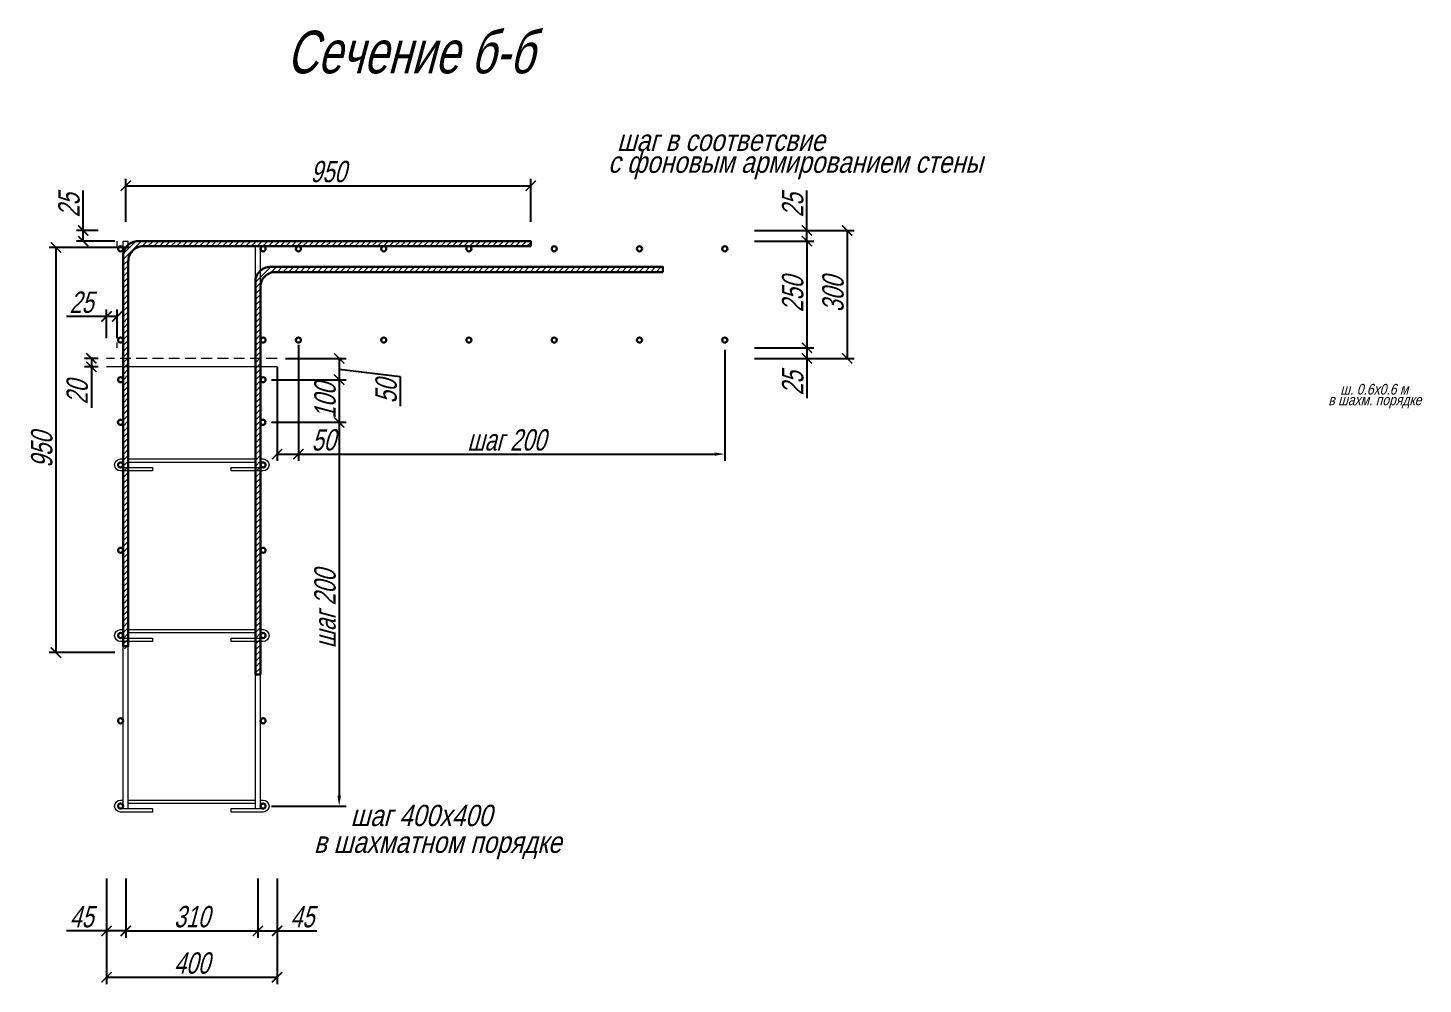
# Model space of a CAD drawing. Header units: millimetres. Extents: x 5929542 to 6152618, y 10240044 to 10382466.
# Drawn here: x 6091374 to 6094647, y 10287978 to 10290221 of the extents above; entities that cross this region are included whole.
import ezdxf

# ---------------------------------------------------------------- set-up
doc = ezdxf.new("R2010")
doc.units = ezdxf.units.MM
doc.header["$PDMODE"] = 35
doc.linetypes.add('штриховая', pattern=[19.05, 12.7, -6.35])
doc.layers.get('Defpoints').update_dxf_attribs({"color": 253})
for name, color, linetype, lineweight in [('Основная', 7, 'Continuous', 30), ('Построения', 7, 'Continuous', 13), ('Размеры', 172, 'Continuous', 13), ('Текст', 134, 'Continuous', 13), ('Штриховка', 253, 'Continuous', 13)]:
    doc.layers.add(name, color=color, linetype=linetype, lineweight=lineweight)
doc.styles.add('GOST 2.304', font='mipgost.ttf', dxfattribs={"width": 0.75, "oblique": 15})
doc.linetypes.add('зигзаг', pattern='A,0.00254,-5.08,[131,ltypeshp.shx,S=5.08,R=0,X=-5.08,Y=0],-10.16,[131,ltypeshp.shx,S=5.08,R=180,X=5.08,Y=0],-5.08', length=20.32254)
doc.dimstyles.new('1k100', dxfattribs={"dimscale": 100, "dimtxt": 2.5, "dimasz": 1.2, "dimexe": 0.8, "dimexo": 1, "dimgap": 0.4, "dimtad": 1, "dimdec": 0, "dimtxsty": 'GOST 2.304', "dimblk": 'ARCHTICK', "dimcen": 2.5, "dimadec": 0, "dimazin": 0, "dimtfac": 1, "dimtdec": 0, "dimtmove": 0, "dimatfit": 3, "dimfxl": 1.25, "dimarcsym": 0})

# ---------------------------------------------------------------- blocks, each defined once
blk = doc.blocks.new('_ArchTick')
at = {"color": 0, "linetype": 'ByBlock', "const_width": 0.15}
blk.add_lwpolyline([(-0.5, -0.5), (0.5, 0.5)], dxfattribs=at)
blk = doc.blocks.new('*D444')
at = {"layer": 'Defpoints', "color": 0, "ltscale": 20, "transparency": 16777216}
for p in [(6091603.9, 10288245.9), (6091913.9, 10288245.9), (6091913.9, 10288103.1)]:
    blk.add_point(p, dxfattribs=at)
at = {"layer": 'Размеры', "color": 0, "lineweight": -2, "ltscale": 20, "transparency": 16777216}
for p, q in [((6091603.9, 10288225.9), (6091603.9, 10288087.1)), ((6091913.9, 10288225.9), (6091913.9, 10288087.1)), ((6091603.9, 10288103.1), (6091913.9, 10288103.1))]:
    blk.add_line(p, q, dxfattribs=at)
at = {"layer": 'Размеры', "color": 0, "lineweight": -2, "ltscale": 20, "transparency": 16777216, "xscale": 24, "yscale": 24, "zscale": 24, "rotation": 180}
blk.add_blockref('_ArchTick', (6091603.9, 10288103.1), dxfattribs=at)
at = {"layer": 'Размеры', "color": 0, "lineweight": -2, "ltscale": 20, "transparency": 16777216, "xscale": 24, "yscale": 24, "zscale": 24}
blk.add_blockref('_ArchTick', (6091913.9, 10288103.1), dxfattribs=at)
at = {"layer": 'Размеры', "color": 0, "ltscale": 20, "transparency": 16777216, "insert": (6091758.9, 10288136.1), "char_height": 50, "attachment_point": 5, "style": 'GOST 2.304'}
blk.add_mtext('310', dxfattribs=at)
blk = doc.blocks.new('*U442')
at = {"layer": 'Основная', "ltscale": 50}
for centre in [(-167, 0), (167, 0)]:
    blk.add_circle(centre, 6, dxfattribs=at)
blk = doc.blocks.new('*U443')
at = {"layer": 'Построения', "color": 0, "linetype": 'ByBlock', "lineweight": -2, "transparency": 16777216}
for p in [(0, 0), (0, -200), (0, -400), (0, -600), (0, -800), (0, -1000)]:
    blk.add_blockref('*U442', p, dxfattribs=at)
blk = doc.blocks.new('*D463')
at = {"layer": 'Defpoints', "color": 0, "ltscale": 50, "transparency": 16777216}
for p in [(6092553.9, 10289850.7), (6091603.9, 10289745.9), (6092553.9, 10289745.9)]:
    blk.add_point(p, dxfattribs=at)
at = {"layer": 'Размеры', "color": 0, "lineweight": -2, "ltscale": 50, "transparency": 16777216}
for p, q in [((6091603.9, 10289765.9), (6091603.9, 10289866.7)), ((6092553.9, 10289765.9), (6092553.9, 10289866.7)), ((6091603.9, 10289850.7), (6092553.9, 10289850.7))]:
    blk.add_line(p, q, dxfattribs=at)
at = {"layer": 'Размеры', "color": 0, "lineweight": -2, "ltscale": 50, "transparency": 16777216, "xscale": 24, "yscale": 24, "zscale": 24, "rotation": 180}
blk.add_blockref('_ArchTick', (6091603.9, 10289850.7), dxfattribs=at)
at = {"layer": 'Размеры', "color": 0, "lineweight": -2, "ltscale": 50, "transparency": 16777216, "xscale": 24, "yscale": 24, "zscale": 24}
blk.add_blockref('_ArchTick', (6092553.9, 10289850.7), dxfattribs=at)
at = {"layer": 'Размеры', "color": 0, "ltscale": 50, "transparency": 16777216, "insert": (6092078.9, 10289883.7), "char_height": 50, "attachment_point": 5, "style": 'GOST 2.304'}
blk.add_mtext('950', dxfattribs=at)
blk = doc.blocks.new('*D464')
at = {"layer": 'Defpoints', "color": 0, "ltscale": 50, "transparency": 16777216}
for p in [(6091632.9, 10289705.9), (6091440.2, 10288755.9), (6091597.9, 10288755.9)]:
    blk.add_point(p, dxfattribs=at)
at = {"layer": 'Размеры', "color": 0, "lineweight": -2, "ltscale": 50, "transparency": 16777216}
for p, q in [((6091612.9, 10289705.9), (6091424.2, 10289705.9)), ((6091440.2, 10289705.9), (6091440.2, 10288755.9)), ((6091577.9, 10288755.9), (6091424.2, 10288755.9))]:
    blk.add_line(p, q, dxfattribs=at)
at = {"layer": 'Размеры', "color": 0, "lineweight": -2, "ltscale": 50, "transparency": 16777216, "xscale": 24, "yscale": 24, "zscale": 24}
for p, rotation in [((6091440.2, 10289705.9), 90), ((6091440.2, 10288755.9), 270)]:
    blk.add_blockref('_ArchTick', p, dxfattribs=dict(at, rotation=rotation))
at = {"layer": 'Размеры', "color": 0, "ltscale": 50, "transparency": 16777216, "insert": (6091407.2, 10289230.9), "char_height": 50, "attachment_point": 5, "rotation": 90, "style": 'GOST 2.304'}
blk.add_mtext('950', dxfattribs=at)
blk = doc.blocks.new('*D465')
at = {"layer": 'Defpoints', "color": 0, "ltscale": 20, "transparency": 16777216}
for p in [(6091958.9, 10289445.9), (6091925.9, 10289395.9), (6092104.5, 10289395.9)]:
    blk.add_point(p, dxfattribs=at)
at = {"layer": 'Размеры', "color": 0, "lineweight": -2, "ltscale": 20, "transparency": 16777216}
for p, q in [((6091978.9, 10289445.9), (6092120.5, 10289445.9)), ((6092104.5, 10289445.9), (6092104.5, 10289395.9)), ((6091945.9, 10289395.9), (6092120.5, 10289395.9)), ((6092104.5, 10289420.9), (6092247.8, 10289403.1)), ((6092247.8, 10289403.1), (6092247.8, 10289333.5))]:
    blk.add_line(p, q, dxfattribs=at)
at = {"layer": 'Размеры', "color": 0, "lineweight": -2, "ltscale": 20, "transparency": 16777216, "xscale": 24, "yscale": 24, "zscale": 24}
for p, rotation in [((6092104.5, 10289445.9), 90), ((6092104.5, 10289395.9), 270)]:
    blk.add_blockref('_ArchTick', p, dxfattribs=dict(at, rotation=rotation))
at = {"layer": 'Размеры', "color": 0, "ltscale": 20, "transparency": 16777216, "insert": (6092214.8, 10289368.3), "char_height": 50, "attachment_point": 5, "rotation": 90, "style": 'GOST 2.304'}
blk.add_mtext('50', dxfattribs=at)
blk = doc.blocks.new('*D445')
at = {"layer": 'Defpoints', "color": 0, "ltscale": 20, "transparency": 16777216}
for p in [(6091925.7, 10289295.9), (6091925.9, 10288395.9), (6092104.5, 10288395.9)]:
    blk.add_point(p, dxfattribs=at)
at = {"layer": 'Размеры', "color": 0, "lineweight": -2, "ltscale": 20, "transparency": 16777216}
for p, q in [((6091945.7, 10289295.9), (6092120.5, 10289295.9)), ((6092104.5, 10289295.9), (6092104.5, 10288419.9)), ((6091945.9, 10288395.9), (6092120.5, 10288395.9))]:
    blk.add_line(p, q, dxfattribs=at)
at = {"layer": 'Размеры', "color": 0, "ltscale": 20, "transparency": 16777216}
blk.add_solid([(6092100.5, 10288419.9), (6092108.5, 10288419.9), (6092104.5, 10288395.9)], dxfattribs=at)
at = {"layer": 'Размеры', "color": 0, "lineweight": -2, "ltscale": 20, "transparency": 16777216, "xscale": 24, "yscale": 24, "zscale": 24, "rotation": 90}
blk.add_blockref('_ArchTick', (6092104.5, 10289295.9), dxfattribs=at)
at = {"layer": 'Размеры', "color": 0, "ltscale": 20, "transparency": 16777216, "insert": (6092071.5, 10288857.9), "char_height": 50, "attachment_point": 5, "rotation": 90, "style": 'GOST 2.304'}
blk.add_mtext('шаг 200', dxfattribs=at)
blk = doc.blocks.new('*D466')
at = {"layer": 'Defpoints', "color": 0, "ltscale": 20, "transparency": 16777216}
for p in [(6091558.9, 10289544.3), (6091558.9, 10289472.9), (6091583.9, 10289472.9)]:
    blk.add_point(p, dxfattribs=at)
at = {"layer": 'Размеры', "color": 0, "lineweight": -2, "ltscale": 20, "transparency": 16777216}
for p, q in [((6091558.9, 10289492.9), (6091558.9, 10289560.3)), ((6091583.9, 10289492.9), (6091583.9, 10289560.3)), ((6091558.9, 10289544.3), (6091465.3, 10289544.3)), ((6091583.9, 10289544.3), (6091558.9, 10289544.3))]:
    blk.add_line(p, q, dxfattribs=at)
at = {"layer": 'Размеры', "color": 0, "lineweight": -2, "ltscale": 20, "transparency": 16777216, "xscale": 24, "yscale": 24, "zscale": 24, "rotation": 180}
blk.add_blockref('_ArchTick', (6091558.9, 10289544.3), dxfattribs=at)
at = {"layer": 'Размеры', "color": 0, "lineweight": -2, "ltscale": 20, "transparency": 16777216, "xscale": 24, "yscale": 24, "zscale": 24}
blk.add_blockref('_ArchTick', (6091583.9, 10289544.3), dxfattribs=at)
at = {"layer": 'Размеры', "color": 0, "ltscale": 20, "transparency": 16777216, "insert": (6091500.1, 10289577.3), "char_height": 50, "attachment_point": 5, "style": 'GOST 2.304'}
blk.add_mtext('25', dxfattribs=at)
blk = doc.blocks.new('*D467')
at = {"layer": 'Defpoints', "color": 0, "ltscale": 20, "transparency": 16777216}
for p in [(6091504, 10289745.9), (6091558.9, 10289745.9), (6091597.9, 10289720.9)]:
    blk.add_point(p, dxfattribs=at)
at = {"layer": 'Размеры', "color": 0, "lineweight": -2, "ltscale": 20, "transparency": 16777216}
for p, q in [((6091504, 10289745.9), (6091504, 10289839.4)), ((6091538.9, 10289745.9), (6091488, 10289745.9)), ((6091504, 10289720.9), (6091504, 10289745.9)), ((6091577.9, 10289720.9), (6091488, 10289720.9))]:
    blk.add_line(p, q, dxfattribs=at)
at = {"layer": 'Размеры', "color": 0, "lineweight": -2, "ltscale": 20, "transparency": 16777216, "xscale": 24, "yscale": 24, "zscale": 24}
for p, rotation in [((6091504, 10289745.9), 90), ((6091504, 10289720.9), 270)]:
    blk.add_blockref('_ArchTick', p, dxfattribs=dict(at, rotation=rotation))
at = {"layer": 'Размеры', "color": 0, "ltscale": 20, "transparency": 16777216, "insert": (6091471, 10289804.6), "char_height": 50, "attachment_point": 5, "rotation": 90, "style": 'GOST 2.304'}
blk.add_mtext('25', dxfattribs=at)
blk = doc.blocks.new('*D446')
at = {"layer": 'Defpoints', "color": 0, "ltscale": 20, "transparency": 16777216}
for p in [(6091558.9, 10288245.9), (6091603.9, 10288245.9), (6091558.9, 10288103.1)]:
    blk.add_point(p, dxfattribs=at)
at = {"layer": 'Размеры', "color": 0, "lineweight": -2, "ltscale": 20, "transparency": 16777216}
for p, q in [((6091558.9, 10288225.9), (6091558.9, 10288087.1)), ((6091603.9, 10288225.9), (6091603.9, 10288087.1)), ((6091558.9, 10288103.1), (6091465.3, 10288103.1)), ((6091603.9, 10288103.1), (6091558.9, 10288103.1))]:
    blk.add_line(p, q, dxfattribs=at)
at = {"layer": 'Размеры', "color": 0, "lineweight": -2, "ltscale": 20, "transparency": 16777216, "xscale": 24, "yscale": 24, "zscale": 24, "rotation": 180}
blk.add_blockref('_ArchTick', (6091558.9, 10288103.1), dxfattribs=at)
at = {"layer": 'Размеры', "color": 0, "lineweight": -2, "ltscale": 20, "transparency": 16777216, "xscale": 24, "yscale": 24, "zscale": 24}
blk.add_blockref('_ArchTick', (6091603.9, 10288103.1), dxfattribs=at)
at = {"layer": 'Размеры', "color": 0, "ltscale": 20, "transparency": 16777216, "insert": (6091500.1, 10288136.1), "char_height": 50, "attachment_point": 5, "style": 'GOST 2.304'}
blk.add_mtext('45', dxfattribs=at)
blk = doc.blocks.new('*D447')
at = {"layer": 'Defpoints', "color": 0, "ltscale": 20, "transparency": 16777216}
for p in [(6091913.9, 10288245.9), (6091958.9, 10288245.9), (6091958.9, 10288103.1)]:
    blk.add_point(p, dxfattribs=at)
at = {"layer": 'Размеры', "color": 0, "lineweight": -2, "ltscale": 20, "transparency": 16777216}
for p, q in [((6091913.9, 10288225.9), (6091913.9, 10288087.1)), ((6091958.9, 10288225.9), (6091958.9, 10288087.1)), ((6091913.9, 10288103.1), (6091958.9, 10288103.1)), ((6091958.9, 10288103.1), (6092052.4, 10288103.1))]:
    blk.add_line(p, q, dxfattribs=at)
at = {"layer": 'Размеры', "color": 0, "lineweight": -2, "ltscale": 20, "transparency": 16777216, "xscale": 24, "yscale": 24, "zscale": 24, "rotation": 180}
blk.add_blockref('_ArchTick', (6091913.9, 10288103.1), dxfattribs=at)
at = {"layer": 'Размеры', "color": 0, "lineweight": -2, "ltscale": 20, "transparency": 16777216, "xscale": 24, "yscale": 24, "zscale": 24}
blk.add_blockref('_ArchTick', (6091958.9, 10288103.1), dxfattribs=at)
at = {"layer": 'Размеры', "color": 0, "ltscale": 20, "transparency": 16777216, "insert": (6092017.7, 10288136.1), "char_height": 50, "attachment_point": 5, "style": 'GOST 2.304'}
blk.add_mtext('45', dxfattribs=at)
blk = doc.blocks.new('*D448')
at = {"layer": 'Defpoints', "color": 0, "ltscale": 20, "transparency": 16777216}
for p in [(6091558.9, 10288245.9), (6091958.9, 10288245.9), (6091958.9, 10287994.3)]:
    blk.add_point(p, dxfattribs=at)
at = {"layer": 'Размеры', "color": 0, "lineweight": -2, "ltscale": 20, "transparency": 16777216}
for p, q in [((6091558.9, 10288225.9), (6091558.9, 10287978.3)), ((6091958.9, 10288225.9), (6091958.9, 10287978.3)), ((6091558.9, 10287994.3), (6091958.9, 10287994.3))]:
    blk.add_line(p, q, dxfattribs=at)
at = {"layer": 'Размеры', "color": 0, "lineweight": -2, "ltscale": 20, "transparency": 16777216, "xscale": 24, "yscale": 24, "zscale": 24, "rotation": 180}
blk.add_blockref('_ArchTick', (6091558.9, 10287994.3), dxfattribs=at)
at = {"layer": 'Размеры', "color": 0, "lineweight": -2, "ltscale": 20, "transparency": 16777216, "xscale": 24, "yscale": 24, "zscale": 24}
blk.add_blockref('_ArchTick', (6091958.9, 10287994.3), dxfattribs=at)
at = {"layer": 'Размеры', "color": 0, "ltscale": 20, "transparency": 16777216, "insert": (6091758.9, 10288027.3), "char_height": 50, "attachment_point": 5, "style": 'GOST 2.304'}
blk.add_mtext('400', dxfattribs=at)
blk = doc.blocks.new('*D449')
at = {"layer": 'Defpoints', "color": 0, "ltscale": 20, "transparency": 16777216}
for p in [(6092008.9, 10289490.9), (6093008.9, 10289485.9), (6093008.9, 10289221.3)]:
    blk.add_point(p, dxfattribs=at)
at = {"layer": 'Размеры', "color": 0, "lineweight": -2, "ltscale": 20, "transparency": 16777216}
for p, q in [((6092008.9, 10289470.9), (6092008.9, 10289205.3)), ((6093008.9, 10289465.9), (6093008.9, 10289205.3)), ((6092008.9, 10289221.3), (6092984.9, 10289221.3))]:
    blk.add_line(p, q, dxfattribs=at)
at = {"layer": 'Размеры', "color": 0, "ltscale": 20, "transparency": 16777216}
blk.add_solid([(6092984.9, 10289225.3), (6092984.9, 10289217.3), (6093008.9, 10289221.3)], dxfattribs=at)
at = {"layer": 'Размеры', "color": 0, "lineweight": -2, "ltscale": 20, "transparency": 16777216, "xscale": 24, "yscale": 24, "zscale": 24, "rotation": 180}
blk.add_blockref('_ArchTick', (6092008.9, 10289221.3), dxfattribs=at)
at = {"layer": 'Размеры', "color": 0, "ltscale": 20, "transparency": 16777216, "insert": (6092496.9, 10289254.3), "char_height": 50, "attachment_point": 5, "style": 'GOST 2.304'}
blk.add_mtext('шаг 200\\P', dxfattribs=at)
blk = doc.blocks.new('*D450')
at = {"layer": 'Defpoints', "color": 0, "ltscale": 20, "transparency": 16777216}
for p in [(6092008.9, 10289497.9), (6091958.9, 10289445.9), (6092008.9, 10289221.3)]:
    blk.add_point(p, dxfattribs=at)
at = {"layer": 'Размеры', "color": 0, "lineweight": -2, "ltscale": 20, "transparency": 16777216}
for p, q in [((6092008.9, 10289477.9), (6092008.9, 10289205.3)), ((6091958.9, 10289425.9), (6091958.9, 10289205.3)), ((6091958.9, 10289221.3), (6092008.9, 10289221.3)), ((6092008.9, 10289221.3), (6092102.5, 10289221.3))]:
    blk.add_line(p, q, dxfattribs=at)
at = {"layer": 'Размеры', "color": 0, "lineweight": -2, "ltscale": 20, "transparency": 16777216, "xscale": 24, "yscale": 24, "zscale": 24, "rotation": 180}
blk.add_blockref('_ArchTick', (6091958.9, 10289221.3), dxfattribs=at)
at = {"layer": 'Размеры', "color": 0, "lineweight": -2, "ltscale": 20, "transparency": 16777216, "xscale": 24, "yscale": 24, "zscale": 24}
blk.add_blockref('_ArchTick', (6092008.9, 10289221.3), dxfattribs=at)
at = {"layer": 'Размеры', "color": 0, "ltscale": 20, "transparency": 16777216, "insert": (6092067.7, 10289254.3), "char_height": 50, "attachment_point": 5, "style": 'GOST 2.304'}
blk.add_mtext('50', dxfattribs=at)
blk = doc.blocks.new('*U434')
at = {"layer": 'Построения', "ltscale": 20}
for points in [[(-161, 6), (-167, 6, 1), (-167, -6), (-92, -6), (-92, -14), (-167, -14, -1), (-167, 14), (-161, 14)], [(161, 14), (167, 14, -1), (167, -14), (92, -14), (92, -6), (167, -6, 1), (167, 6), (161, 6)]]:
    blk.add_lwpolyline(points, format="xyb", dxfattribs=at)
for points in [[(-149, 14), (149, 14)], [(149, 6), (-149, 6)]]:
    blk.add_lwpolyline(points, dxfattribs=at)
blk = doc.blocks.new('*U435')
at = {"layer": 'Построения', "color": 0, "linetype": 'ByBlock', "lineweight": -2, "transparency": 16777216}
for p in [(0, 800), (0, 400), (0, 0)]:
    blk.add_blockref('*U434', p, dxfattribs=at)
blk = doc.blocks.new('*D469')
at = {"layer": 'Defpoints', "color": 0, "ltscale": 20, "transparency": 16777216}
for p in [(6093058.9, 10289745.9), (6093058.9, 10289445.9), (6093295.9, 10289445.9)]:
    blk.add_point(p, dxfattribs=at)
at = {"layer": 'Размеры', "color": 0, "lineweight": -2, "ltscale": 20, "transparency": 16777216}
for p, q in [((6093078.9, 10289745.9), (6093311.9, 10289745.9)), ((6093295.9, 10289745.9), (6093295.9, 10289445.9)), ((6093078.9, 10289445.9), (6093311.9, 10289445.9))]:
    blk.add_line(p, q, dxfattribs=at)
at = {"layer": 'Размеры', "color": 0, "lineweight": -2, "ltscale": 20, "transparency": 16777216, "xscale": 24, "yscale": 24, "zscale": 24}
for p, rotation in [((6093295.9, 10289745.9), 90), ((6093295.9, 10289445.9), 270)]:
    blk.add_blockref('_ArchTick', p, dxfattribs=dict(at, rotation=rotation))
at = {"layer": 'Размеры', "color": 0, "ltscale": 20, "transparency": 16777216, "insert": (6093262.9, 10289595.9), "char_height": 50, "attachment_point": 5, "rotation": 90, "style": 'GOST 2.304'}
blk.add_mtext('300', dxfattribs=at)
blk = doc.blocks.new('*U436')
at = {"layer": 'Основная', "ltscale": 10}
for centre in [(0, 107), (0, -107)]:
    blk.add_circle(centre, 6, dxfattribs=at)
blk = doc.blocks.new('*U437')
at = {"layer": 'Построения', "color": 0, "linetype": 'ByBlock', "lineweight": -2, "transparency": 16777216}
for p in [(0, 0), (200, 0), (400, 0), (600, 0), (800, 0), (1000, 0)]:
    blk.add_blockref('*U436', p, dxfattribs=at)
blk = doc.blocks.new('*D475')
at = {"layer": 'Defpoints', "color": 0, "ltscale": 20, "transparency": 16777216}
for p in [(6093058.9, 10289745.9), (6093201.4, 10289745.9), (6093058.9, 10289720.9)]:
    blk.add_point(p, dxfattribs=at)
at = {"layer": 'Размеры', "color": 0, "lineweight": -2, "ltscale": 20, "transparency": 16777216}
for p, q in [((6093201.4, 10289745.9), (6093201.4, 10289839.4)), ((6093078.9, 10289745.9), (6093217.4, 10289745.9)), ((6093201.4, 10289720.9), (6093201.4, 10289745.9)), ((6093078.9, 10289720.9), (6093217.4, 10289720.9))]:
    blk.add_line(p, q, dxfattribs=at)
at = {"layer": 'Размеры', "color": 0, "lineweight": -2, "ltscale": 20, "transparency": 16777216, "xscale": 24, "yscale": 24, "zscale": 24}
for p, rotation in [((6093201.4, 10289745.9), 90), ((6093201.4, 10289720.9), 270)]:
    blk.add_blockref('_ArchTick', p, dxfattribs=dict(at, rotation=rotation))
at = {"layer": 'Размеры', "color": 0, "ltscale": 20, "transparency": 16777216, "insert": (6093168.4, 10289804.6), "char_height": 50, "attachment_point": 5, "rotation": 90, "style": 'GOST 2.304'}
blk.add_mtext('25', dxfattribs=at)
blk = doc.blocks.new('*D457')
at = {"layer": 'Defpoints', "color": 0, "ltscale": 20, "transparency": 16777216}
for p in [(6093058.9, 10289720.9), (6093058.9, 10289470.9), (6093201.4, 10289470.9)]:
    blk.add_point(p, dxfattribs=at)
at = {"layer": 'Размеры', "color": 0, "lineweight": -2, "ltscale": 20, "transparency": 16777216}
for p, q in [((6093078.9, 10289720.9), (6093217.4, 10289720.9)), ((6093201.4, 10289720.9), (6093201.4, 10289470.9)), ((6093078.9, 10289470.9), (6093217.4, 10289470.9))]:
    blk.add_line(p, q, dxfattribs=at)
at = {"layer": 'Размеры', "color": 0, "lineweight": -2, "ltscale": 20, "transparency": 16777216, "xscale": 24, "yscale": 24, "zscale": 24}
for p, rotation in [((6093201.4, 10289720.9), 90), ((6093201.4, 10289470.9), 270)]:
    blk.add_blockref('_ArchTick', p, dxfattribs=dict(at, rotation=rotation))
at = {"layer": 'Размеры', "color": 0, "ltscale": 20, "transparency": 16777216, "insert": (6093168.4, 10289595.9), "char_height": 50, "attachment_point": 5, "rotation": 90, "style": 'GOST 2.304'}
blk.add_mtext('250', dxfattribs=at)
blk = doc.blocks.new('*D458')
at = {"layer": 'Defpoints', "color": 0, "ltscale": 20, "transparency": 16777216}
for p in [(6093058.9, 10289470.9), (6093058.9, 10289445.9), (6093201.4, 10289445.9)]:
    blk.add_point(p, dxfattribs=at)
at = {"layer": 'Размеры', "color": 0, "lineweight": -2, "ltscale": 20, "transparency": 16777216}
for p, q in [((6093078.9, 10289470.9), (6093217.4, 10289470.9)), ((6093201.4, 10289470.9), (6093201.4, 10289445.9)), ((6093078.9, 10289445.9), (6093217.4, 10289445.9)), ((6093201.4, 10289445.9), (6093201.4, 10289352.3))]:
    blk.add_line(p, q, dxfattribs=at)
at = {"layer": 'Размеры', "color": 0, "lineweight": -2, "ltscale": 20, "transparency": 16777216, "xscale": 24, "yscale": 24, "zscale": 24}
for p, rotation in [((6093201.4, 10289470.9), 90), ((6093201.4, 10289445.9), 270)]:
    blk.add_blockref('_ArchTick', p, dxfattribs=dict(at, rotation=rotation))
at = {"layer": 'Размеры', "color": 0, "ltscale": 20, "transparency": 16777216, "insert": (6093168.4, 10289387.1), "char_height": 50, "attachment_point": 5, "rotation": 90, "style": 'GOST 2.304'}
blk.add_mtext('25', dxfattribs=at)
blk = doc.blocks.new('*D477')
at = {"layer": 'Defpoints', "color": 0, "ltscale": 20, "transparency": 16777216}
for p in [(6091558.9, 10289445.9), (6091523.3, 10289425.9), (6091558.9, 10289425.9)]:
    blk.add_point(p, dxfattribs=at)
at = {"layer": 'Размеры', "color": 0, "lineweight": -2, "ltscale": 20, "transparency": 16777216}
for p, q in [((6091538.9, 10289445.9), (6091507.3, 10289445.9)), ((6091523.3, 10289445.9), (6091523.3, 10289425.9)), ((6091538.9, 10289425.9), (6091507.3, 10289425.9)), ((6091523.3, 10289425.9), (6091523.3, 10289329.6))]:
    blk.add_line(p, q, dxfattribs=at)
at = {"layer": 'Размеры', "color": 0, "lineweight": -2, "ltscale": 20, "transparency": 16777216, "xscale": 24, "yscale": 24, "zscale": 24}
for p, rotation in [((6091523.3, 10289445.9), 90), ((6091523.3, 10289425.9), 270)]:
    blk.add_blockref('_ArchTick', p, dxfattribs=dict(at, rotation=rotation))
at = {"layer": 'Размеры', "color": 0, "ltscale": 20, "transparency": 16777216, "insert": (6091490.3, 10289365.7), "char_height": 50, "attachment_point": 5, "rotation": 90, "style": 'GOST 2.304'}
blk.add_mtext('20', dxfattribs=at)
blk = doc.blocks.new('*D639')
at = {"layer": 'Defpoints', "color": 0, "ltscale": 20, "transparency": 16777216}
for p in [(6092046.6, 10289395.9), (6092046.6, 10289295.9), (6092104.5, 10289295.9)]:
    blk.add_point(p, dxfattribs=at)
at = {"layer": 'Размеры', "color": 0, "lineweight": -2, "ltscale": 20, "transparency": 16777216}
for p, q in [((6092066.6, 10289395.9), (6092120.5, 10289395.9)), ((6092104.5, 10289395.9), (6092104.5, 10289295.9)), ((6092066.6, 10289295.9), (6092120.5, 10289295.9))]:
    blk.add_line(p, q, dxfattribs=at)
at = {"layer": 'Размеры', "color": 0, "lineweight": -2, "ltscale": 20, "transparency": 16777216, "xscale": 24, "yscale": 24, "zscale": 24}
for p, rotation in [((6092104.5, 10289395.9), 90), ((6092104.5, 10289295.9), 270)]:
    blk.add_blockref('_ArchTick', p, dxfattribs=dict(at, rotation=rotation))
at = {"layer": 'Размеры', "color": 0, "ltscale": 20, "transparency": 16777216, "insert": (6092071.5, 10289345.9), "char_height": 50, "attachment_point": 5, "rotation": 90, "style": 'GOST 2.304'}
blk.add_mtext('100', dxfattribs=at)

msp = doc.modelspace()

# ---------------------------------------------------------------- hatches: boundary and pattern name
at = {"layer": 'Штриховка', "ltscale": 20}
h = msp.add_hatch(dxfattribs=at)
h.set_pattern_fill('ANSI31', color=256, scale=3)
h.set_pattern_definition([(45, (6091605.2495, 10289186.737), (-6.73519, 6.73519), [])])
h.paths.add_polyline_path([(6091609.86782, 10289191.85061), (6091597.86782, 10289191.85061), (6091597.86782, 10289183.85061), (6091609.86782, 10289183.85061)])
h.paths.add_polyline_path([(6092553.86782, 10289720.85061), (6091758.86782, 10289720.85061), (6091758.86782, 10289708.85061), (6092531.47551, 10289708.85061), (6092553.86782, 10289708.85061)])
h.paths.add_polyline_path([(6091609.86782, 10289183.85061), (6091597.86782, 10289183.85061), (6091597.86782, 10288791.85061), (6091609.86782, 10288791.85061)])
h.paths.add_polyline_path([(6091609.86782, 10288791.85061), (6091597.86782, 10288791.85061), (6091597.86782, 10288783.85061), (6091609.86782, 10288783.85061)])
h.paths.add_polyline_path([(6091609.86782, 10288783.85061), (6091597.86782, 10288783.85061), (6091597.86782, 10288764.85061), (6091609.86782, 10288764.85061)])
h.paths.add_polyline_path([(6091644.86782, 10289708.85061), (6091758.86782, 10289708.85061), (6091758.86782, 10289720.85061), (6091632.86782, 10289720.85061, 0.4142135624), (6091597.86782, 10289685.85061), (6091597.86782, 10289191.85061), (6091609.86782, 10289191.85061), (6091609.86782, 10289673.85061, -0.4142135624)])
h = msp.add_hatch(dxfattribs=at)
h.set_pattern_fill('ANSI31', color=256, scale=3)
h.set_pattern_definition([(45, (6091914.2865, 10289361.276), (-6.73519, 6.73519), [])])
h.paths.add_polyline_path([(6091919.86782, 10289365.41865), (6091907.86782, 10289365.41865), (6091907.86782, 10289357.41865), (6091919.86782, 10289357.41865)])
h.paths.add_polyline_path([(6091919.86782, 10289357.41865), (6091907.86782, 10289357.41865), (6091907.86782, 10288965.41865), (6091919.86782, 10288965.41865)])
h.paths.add_polyline_path([(6091919.86782, 10288965.41865), (6091907.86782, 10288965.41865), (6091907.86782, 10288957.41865), (6091919.86782, 10288957.41865)])
h.paths.add_polyline_path([(6091919.86782, 10288957.41865), (6091907.86782, 10288957.41865), (6091907.86782, 10288704.41865), (6091919.86782, 10288704.41865)])
h.paths.add_polyline_path([(6091954.86782, 10289648.41865), (6092841.47551, 10289648.41865), (6092863.86782, 10289648.41865), (6092863.86782, 10289660.41865), (6091942.86782, 10289660.41865, 0.4142135624), (6091907.86782, 10289625.41865), (6091907.86782, 10289365.41865), (6091919.86782, 10289365.41865), (6091919.86782, 10289613.41865, -0.4142135624)])

# ---------------------------------------------------------------- linework, layer by layer
at = {"layer": 'Основная', "ltscale": 10}
for points in [[(6092553.86782, 10289708.85061), (6092553.86782, 10289720.85061), (6091632.86782, 10289720.85061, 0.4142135624), (6091597.86782, 10289685.85061), (6091597.86782, 10288770.85061), (6091609.86782, 10288770.85061), (6091609.86782, 10289673.85061, -0.4142135624), (6091644.86782, 10289708.85061), (6092531.47551, 10289708.85061)], [(6092863.86782, 10289648.41865), (6092863.86782, 10289660.41865), (6091942.86782, 10289660.41865, 0.4142135624), (6091907.86782, 10289625.41865), (6091907.86782, 10288704.41865), (6091919.86782, 10288704.41865), (6091919.86782, 10289613.41865, -0.4142135624), (6091954.86782, 10289648.41865), (6092841.47551, 10289648.41865)]]:
    msp.add_lwpolyline(points, format="xyb", close=True, dxfattribs=at)
for centre in [(6091591.86782, 10289702.85061), (6091925.86782, 10289702.85061), (6091591.86782, 10289488.85061), (6091925.86782, 10289488.85061), (6091591.70764, 10289295.85274), (6091925.70764, 10289295.85274)]:
    msp.add_circle(centre, 6, dxfattribs=at)
at = {"layer": 'Построения', "ltscale": 20}
for points in [[(6091583.86782, 10289708.85061), (6091583.86782, 10289720.85061)], [(6091597.86782, 10289720.85061), (6091609.86782, 10289720.85061)], [(6091907.86782, 10289707.85061), (6091919.86782, 10289707.85061)], [(6091583.86782, 10289470.85061), (6091583.86782, 10289482.85061)]]:
    msp.add_lwpolyline(points, dxfattribs=at)
at = {"layer": 'Построения', "ltscale": 50}
for points in [[(6091597.86782, 10288389.85061), (6091597.86782, 10289720.85061)], [(6091609.86782, 10289712.23242), (6091609.86782, 10289720.85061)], [(6091907.86782, 10289705.85061), (6091907.86782, 10289707.85061)], [(6091907.86782, 10288389.85061), (6091907.86782, 10289706.85061)], [(6091919.86782, 10289705.85061), (6091919.86782, 10289707.85061)], [(6091919.86782, 10289476.23242), (6091919.86782, 10289706.85061)], [(6091609.86782, 10288389.85061), (6091609.86782, 10289664.85061)], [(6091919.86782, 10288389.85061), (6091919.86782, 10289437.85061)]]:
    msp.add_lwpolyline(points, dxfattribs=at)
at = {"layer": 'Построения', "linetype": 'штриховая', "ltscale": 2}
msp.add_lwpolyline([(6091958.86782, 10289445.85061), (6091558.86782, 10289445.85061)], dxfattribs=at)
at = {"layer": 'Построения', "linetype": 'зигзаг'}
msp.add_lwpolyline([(6091958.86782, 10289425.85061), (6091558.86782, 10289425.85061)], dxfattribs=at)

# ---------------------------------------------------------------- block references
at = {"layer": 'Построения'}
for name, p in [('*U437', (6092008.86782, 10289595.85061)), ('*U443', (6091758.86782, 10289395.85061)), ('*U435', (6091758.86782, 10288395.85061))]:
    msp.add_blockref(name, p, dxfattribs=at)

# ---------------------------------------------------------------- texts
at = {"layer": 'Текст', "ltscale": 20, "style": 'GOST 2.304', "oblique": 15, "width": 0.85}
for s, p in [('шаг в соответсвие', (6092756.05426, 10289932.36351)), ('с фоновым армированием стены', (6092735.01788, 10289881.08787)), ('шаг 400х400', (6092130.92321, 10288348.75633)), ('в шахматном порядке', (6092045.12299, 10288286.10431))]:
    msp.add_text(s, height=50, dxfattribs=at).set_placement(p)
at = {"layer": 'Текст', "ltscale": 10, "style": 'GOST 2.304', "oblique": 15, "width": 0.85}
for s, p in [('ш. 0.6х0.6 м', (6094452.41229, 10289360.96229)), ('в шахм. порядке', (6094424.32831, 10289335.87481))]:
    msp.add_text(s, height=25, dxfattribs=at).set_placement(p)
at = {"layer": 'Текст', "ltscale": 20, "insert": (6091981.29145, 10290214.3351), "char_height": 100, "attachment_point": 1, "style": 'GOST 2.304'}
msp.add_mtext_dynamic_manual_height_columns('Сечение б-б', width=13442.6664836, gutter_width=1250, heights=[0], dxfattribs=at)

# ---------------------------------------------------------------- dimensions: what is measured, and where the dimension line sits
at = {"layer": 'Размеры', "ltscale": 50}
dim = msp.add_linear_dim(base=(6092553.86782, 10289850.71233), p1=(6091603.86782, 10289745.85061), p2=(6092553.86782, 10289745.85061), dimstyle='1k100', override={"dimscale": 20, "dimlfac": 1, "dimtxsty": 'GOST 2.304', "dimblk1": 'ArchTick', "dimblk2": 'ArchTick', "dimsah": 1, "dimtolj": 0}, dxfattribs=at)
dim.commit()
dim.dimension.update_dxf_attribs({"geometry": '*D463', "text_midpoint": (6092078.86782, 10289883.71233)})
at = {"layer": 'Размеры', "ltscale": 20}
for base, p1, p2, override, picture, middle in [((6091504.02009, 10289745.85061), (6091597.86782, 10289720.85061), (6091558.86782, 10289745.85061), {"dimscale": 20, "dimlfac": 1, "dimtxsty": 'GOST 2.304', "dimblk1": 'ArchTick', "dimblk2": 'ArchTick', "dimsah": 1, "dimtolj": 0}, '*D467', (6091471.02009, 10289804.62523)), ((6093201.38611, 10289745.85061), (6093058.86782, 10289720.85061), (6093058.86782, 10289745.85061), {"dimscale": 20, "dimlfac": 1, "dimtxsty": 'GOST 2.304', "dimblk1": 'ArchTick', "dimblk2": 'ArchTick', "dimsah": 1, "dimtolj": 0}, '*D475', (6093168.38611, 10289804.62523)), ((6093295.90229, 10289445.85061), (6093058.86782, 10289745.85061), (6093058.86782, 10289445.85061), {"dimscale": 20}, '*D469', (6093262.90229, 10289595.85061)), ((6093201.38611, 10289470.85061), (6093058.86782, 10289720.85061), (6093058.86782, 10289470.85061), {"dimscale": 20}, '*D457', (6093168.38611, 10289595.85061)), ((6093201.38611, 10289445.85061), (6093058.86782, 10289470.85061), (6093058.86782, 10289445.85061), {"dimscale": 20, "dimlfac": 1, "dimtxsty": 'GOST 2.304', "dimblk1": 'ArchTick', "dimblk2": 'ArchTick', "dimsah": 1, "dimtolj": 0}, '*D458', (6093168.38611, 10289387.07598)), ((6091523.33921, 10289425.85061), (6091558.86782, 10289445.85061), (6091558.86782, 10289425.85061), {"dimscale": 20}, '*D477', (6091490.33921, 10289365.7233)), ((6092104.53996, 10289295.85274), (6092046.64316, 10289395.85061), (6092046.64316, 10289295.85274), {"dimscale": 20, "dimblk1": 'ArchTick', "dimblk2": 'ArchTick', "dimsah": 1, "dimtmove": 1}, '*D639', (6092071.53996, 10289345.85167))]:
    dim = msp.add_linear_dim(base=base, p1=p1, p2=p2, angle=90, dimstyle='1k100', override=override, dxfattribs=at)
    dim.commit()
    dim.dimension.update_dxf_attribs({"geometry": picture, "text_midpoint": middle})
at = {"layer": 'Размеры', "ltscale": 50}
dim = msp.add_linear_dim(base=(6091440.22063, 10288755.85061), p1=(6091632.86782, 10289705.85061), p2=(6091597.86782, 10288755.85061), angle=90, dimstyle='1k100', override={"dimscale": 20, "dimlfac": 1, "dimtxsty": 'GOST 2.304', "dimblk1": 'ArchTick', "dimblk2": 'ArchTick', "dimsah": 1, "dimtolj": 0}, dxfattribs=at)
dim.commit()
dim.dimension.update_dxf_attribs({"geometry": '*D464', "text_midpoint": (6091407.22063, 10289230.85061)})
at = {"layer": 'Размеры', "ltscale": 20}
for base, p1, p2, override, picture, middle in [((6091558.86782, 10289544.31604), (6091583.86782, 10289472.85061), (6091558.86782, 10289472.85061), {"dimscale": 20, "dimlfac": 1, "dimtxsty": 'GOST 2.304', "dimblk1": 'ArchTick', "dimblk2": 'ArchTick', "dimsah": 1, "dimtolj": 0}, '*D466', (6091500.0932, 10289577.31604)), ((6092008.86782, 10289221.28432), (6091958.86782, 10289445.85061), (6092008.86782, 10289497.85061), {"dimscale": 20}, '*D450', (6092067.66923, 10289254.28432)), ((6091558.86782, 10288103.13366), (6091603.86782, 10288245.85061), (6091558.86782, 10288245.85061), {"dimscale": 20}, '*D446', (6091500.0798, 10288136.13366)), ((6091958.86782, 10287994.27365), (6091558.86782, 10288245.85061), (6091958.86782, 10288245.85061), {"dimscale": 20}, '*D448', (6091758.86782, 10288027.27365)), ((6091913.86782, 10288103.13366), (6091603.86782, 10288245.85061), (6091913.86782, 10288245.85061), {"dimscale": 20}, '*D444', (6091758.86782, 10288136.13366)), ((6091958.86782, 10288103.13366), (6091913.86782, 10288245.85061), (6091958.86782, 10288245.85061), {"dimscale": 20}, '*D447', (6092017.65583, 10288136.13366))]:
    dim = msp.add_linear_dim(base=base, p1=p1, p2=p2, dimstyle='1k100', override=override, dxfattribs=at)
    dim.commit()
    dim.dimension.update_dxf_attribs({"geometry": picture, "text_midpoint": middle})
dim = msp.add_linear_dim(base=(6093008.86782, 10289221.28432), p1=(6092008.86782, 10289490.85061), p2=(6093008.86782, 10289485.85061), text='шаг 200\\P', dimstyle='1k100', override={"dimscale": 20, "dimblk1": 'ArchTick', "dimsah": 1}, dxfattribs=at)
dim.commit()
dim.dimension.update_dxf_attribs({"geometry": '*D449', "text_midpoint": (6092496.86782, 10289254.33789)})
dim = msp.add_linear_dim(base=(6092104.53996, 10289395.85061), p1=(6091958.86782, 10289445.85061), p2=(6091925.86782, 10289395.85061), angle=90, dimstyle='1k100', override={"dimscale": 20, "dimlfac": 1, "dimtxsty": 'GOST 2.304', "dimblk1": 'ArchTick', "dimblk2": 'ArchTick', "dimsah": 1, "dimtmove": 1, "dimtolj": 0}, dxfattribs=at)
dim.commit()
dim.dimension.update_dxf_attribs({"geometry": '*D465', "text_midpoint": (6092247.76813, 10289395.14303), "dimtype": 160})
dim = msp.add_linear_dim(base=(6092104.53996, 10288395.85061), p1=(6091925.70764, 10289295.85274), p2=(6091925.86782, 10288395.85061), angle=90, text='шаг 200', dimstyle='1k100', override={"dimscale": 20, "dimblk1": 'ArchTick', "dimsah": 1}, dxfattribs=at)
dim.commit()
dim.dimension.update_dxf_attribs({"geometry": '*D445', "text_midpoint": (6092071.48639, 10288857.85167)})

doc.saveas('drawing.dxf')
